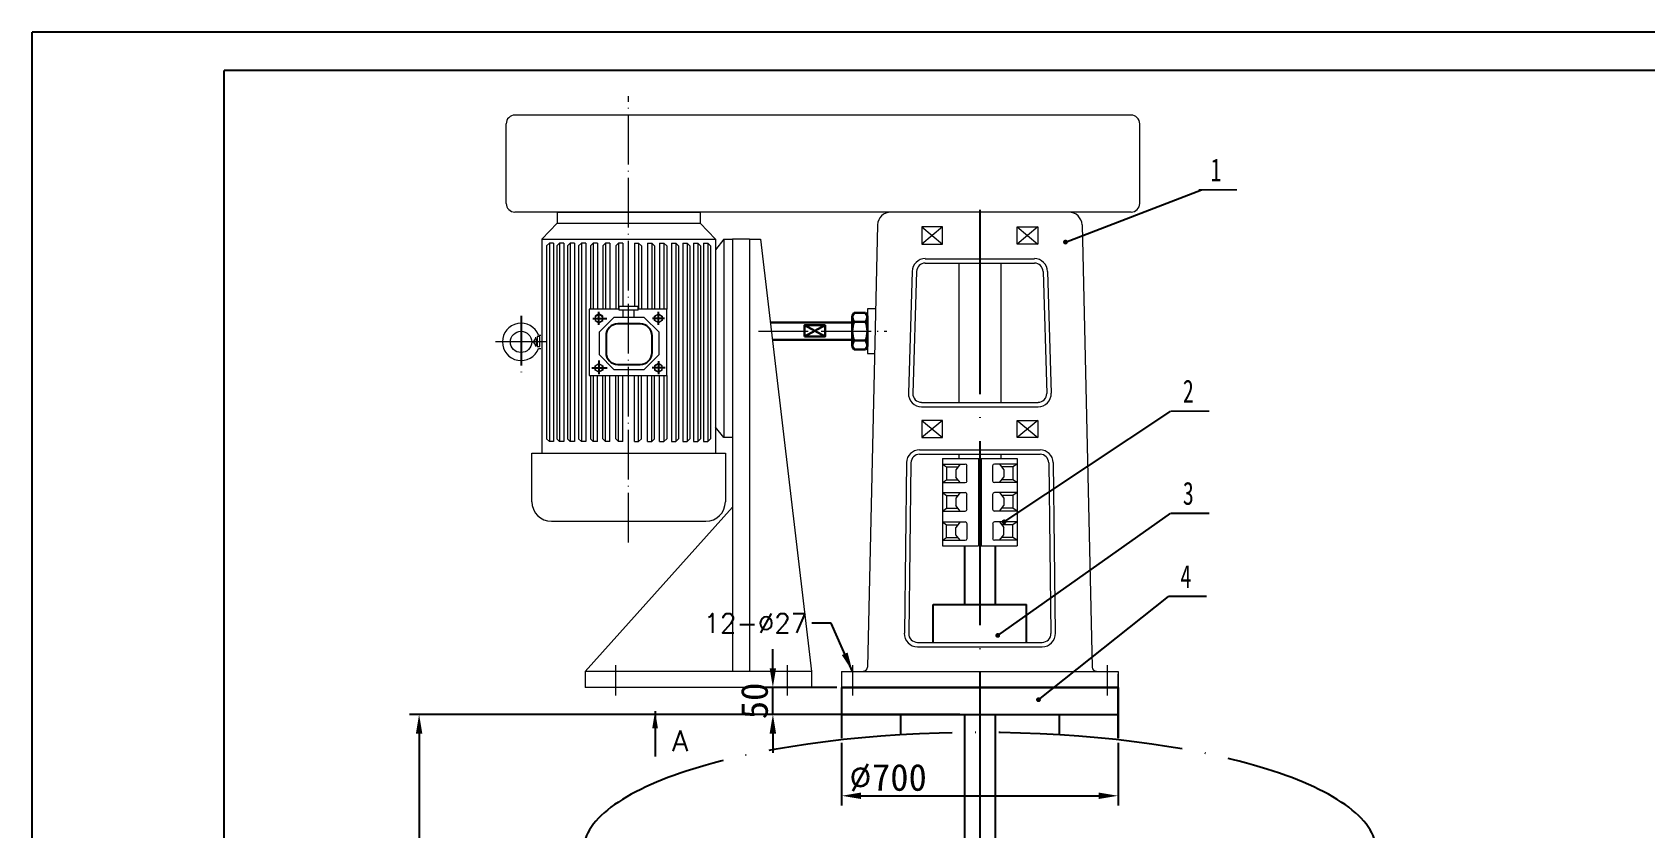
# Model space of a CAD drawing. Header units: millimetres. Extents: x 40412 to 42354, y 12295 to 14480.
# Drawn here: x 41933.5 to 42143.5, y 14376.5 to 14480.1 of the extents above; entities that cross this region are included whole.
import ezdxf
from ezdxf.enums import TextEntityAlignment as Align

# ---------------------------------------------------------------- set-up
doc = ezdxf.new("R2010")
doc.units = ezdxf.units.MM
for name, pattern in [('ACAD_ISO04W100', [30, 24, -3, 0, -3]), ('CENTER', [50.8, 31.75, -6.35, 6.35, -6.35]), ('DASHED', [19.05, 12.7, -6.35])]:
    doc.linetypes.add(name, pattern=pattern)
for name, color, linetype, lineweight in [('1', 7, 'Continuous', 30), ('line', 7, 'Continuous', 13), ('图层1', 7, 'Continuous', 9), ('图层2', 7, 'DASHED', 9)]:
    doc.layers.add(name, color=color, linetype=linetype, lineweight=lineweight)
for name, color, linetype in [('1-dim', 7, 'Continuous'), ('1轮廓实线层', 7, 'Continuous'), ('3', 7, 'CENTER'), ('LAYER1', 4, 'Continuous'), ('RAHMEN025', 7, 'Continuous')]:
    doc.layers.add(name, color=color, linetype=linetype)
doc.styles.add('cc', font='SIMFANG.TTF')
doc.styles.get("Standard").update_dxf_attribs({"font": 'simplex.shx'})
doc.styles.add('STYLE3', font='SimSun.ttf', dxfattribs={"height": 3.5})
doc.dimstyles.new('DIN', dxfattribs={"dimtxt": 3.5, "dimasz": 2.5, "dimexe": 1.25, "dimexo": 0.625, "dimtad": 1, "dimdec": 4, "dimdsep": 46, "dimlunit": 1, "dimtxsty": 'STYLE3', "dimcen": 2.5, "dimadec": 0, "dimazin": 0, "dimtfac": 1, "dimtdec": 4, "dimtmove": 0, "dimatfit": 1, "dimfxl": 0, "dimtvp": 1, "dimtolj": 1, "dimtzin": 0, "dimarcsym": 0})
doc.dimstyles.new('ISO-25', dxfattribs={"dimtxt": 2.5, "dimasz": 2.5, "dimexe": 1.25, "dimexo": 0.625, "dimtad": 1, "dimtxsty": 'Standard', "dimcen": 2.5, "dimadec": 0, "dimazin": 0, "dimtfac": 1, "dimtmove": 0, "dimatfit": 3, "dimfxl": 0, "dimarcsym": 0})
doc.dimstyles.new('基本尺寸', dxfattribs={"dimtxt": 2.5, "dimasz": 6, "dimexe": 2, "dimexo": 0.625, "dimgap": 0.25, "dimtad": 1, "dimtih": 1, "dimtoh": 1, "dimdec": 3, "dimlfac": 4, "dimzin": 9, "dimdsep": 46, "dimtxsty": 'Standard', "dimcen": 2.5, "dimazin": 2, "dimtp": 0.021, "dimtm": 0.002, "dimtfac": 0.67, "dimtdec": 3, "dimtmove": 0, "dimatfit": 3, "dimldrblk": 'NONE', "dimfxl": 0, "dimtolj": 1, "dimtzin": 9, "dimarcsym": 0})

# ---------------------------------------------------------------- blocks, each defined once
blk = doc.blocks.new('*D5')
at = {"layer": '1-dim', "color": 0, "lineweight": -2}
for p, q in [((42054.29, 14391.23), (41982.64, 14391.23)), ((41983.89, 14388.73), (41983.89, 14217.03)), ((42033.18, 14214.53), (41982.64, 14214.53))]:
    blk.add_line(p, q, dxfattribs=at)
at = {"layer": '1-dim', "color": 0}
for points in [[(41983.47, 14388.73), (41984.31, 14388.73), (41983.89, 14391.23)], [(41983.47, 14217.03), (41984.31, 14217.03), (41983.89, 14214.53)]]:
    blk.add_solid(points, dxfattribs=at)
at = {"layer": 'Defpoints', "color": 0}
for p in [(42054.91, 14391.23), (41983.89, 14214.53), (42033.8, 14214.53)]:
    blk.add_point(p, dxfattribs=at)
at = {"layer": '1-dim', "color": 0, "insert": (41981.52, 14302.88), "char_height": 3.5, "attachment_point": 5, "rotation": 90, "style": 'STYLE3'}
blk.add_mtext('\\A1;6850', dxfattribs=at)
blk = doc.blocks.new('*D8')
at = {"layer": '1-dim', "color": 0, "lineweight": -2}
for p, q in [((42038.92, 14387.52), (42038.92, 14379.38)), ((42074.91, 14387.52), (42074.91, 14379.38)), ((42041.42, 14380.63), (42072.41, 14380.63))]:
    blk.add_line(p, q, dxfattribs=at)
at = {"layer": '1-dim', "color": 0}
for points in [[(42041.42, 14381.04), (42041.42, 14380.21), (42038.92, 14380.63)], [(42072.41, 14381.04), (42072.41, 14380.21), (42074.91, 14380.63)]]:
    blk.add_solid(points, dxfattribs=at)
at = {"layer": 'Defpoints', "color": 0}
for p in [(42038.92, 14388.14), (42074.91, 14388.14), (42074.91, 14380.63)]:
    blk.add_point(p, dxfattribs=at)
at = {"layer": '1-dim', "color": 0, "insert": (42044.94, 14383), "char_height": 3.5, "attachment_point": 5, "style": 'STYLE3'}
blk.add_mtext('\\A1;{\\Fsimplex.shx|c1;%%c}700', dxfattribs=at)
blk = doc.blocks.new('*D10')
at = {"layer": '1', "color": 0, "lineweight": -2}
for p, q in [((42029.96, 14397.23), (42029.96, 14399.73)), ((42038.29, 14394.73), (42028.71, 14394.73)), ((42029.96, 14391.23), (42029.96, 14394.73)), ((42038.29, 14391.23), (42028.71, 14391.23)), ((42029.96, 14388.73), (42029.96, 14386.23))]:
    blk.add_line(p, q, dxfattribs=at)
at = {"layer": '1', "color": 0}
for points in [[(42029.54, 14397.23), (42030.38, 14397.23), (42029.96, 14394.73)], [(42029.54, 14388.73), (42030.38, 14388.73), (42029.96, 14391.23)]]:
    blk.add_solid(points, dxfattribs=at)
at = {"layer": 'Defpoints', "color": 0}
for p in [(42029.96, 14394.73), (42038.92, 14394.73), (42038.92, 14391.23)]:
    blk.add_point(p, dxfattribs=at)
at = {"layer": '1', "color": 0, "insert": (42027.58, 14392.98), "char_height": 3.5, "attachment_point": 5, "rotation": 90, "style": 'STYLE3'}
blk.add_mtext('\\A1;50', dxfattribs=at)
blk = doc.blocks.new('JQ-2')
at = {"layer": '图层1'}
for p, q in [((-5.4, 0.01), (-5.4, -12.6)), ((-5.4, 0.01), (5.4, 0.01)), ((-0.2, 0.01), (-0.2, -12.6)), ((0.2, 0.01), (0.2, -12.6)), ((5.4, 0.01), (5.4, -12.6)), ((-5.4, -0.79), (-2.12, -0.79)), ((-5.4, -0.79), (-4.8, -1.19)), ((-4.8, -1.19), (-4.8, -3.05)), ((-4.8, -1.19), (-3.17, -1.19)), ((-2.86, -0.79), (-3.47, -1.59)), ((-3.47, -1.59), (-3.47, -2.65)), ((-1.86, -3.19), (-1.86, -1.05)), ((1.86, -3.19), (1.86, -1.05)), ((5.4, -0.79), (2.12, -0.79)), ((2.86, -0.79), (3.47, -1.59)), ((4.8, -1.19), (3.17, -1.19)), ((3.47, -1.59), (3.47, -2.65)), ((5.4, -0.79), (4.8, -1.19)), ((4.8, -1.19), (4.8, -3.05)), ((-5.4, -3.45), (-4.8, -3.05)), ((-5.4, -3.45), (-2.12, -3.45)), ((-4.8, -3.05), (-3.17, -3.05)), ((-2.86, -3.45), (-3.47, -2.65)), ((5.4, -3.45), (2.12, -3.45)), ((2.86, -3.45), (3.47, -2.65)), ((4.8, -3.05), (3.17, -3.05)), ((5.4, -3.45), (4.8, -3.05)), ((-5.4, -4.91), (-4.8, -5.31)), ((-5.4, -4.91), (-2.12, -4.91)), ((-4.8, -5.31), (-3.17, -5.31)), ((-4.8, -5.31), (-4.8, -7.17)), ((-2.86, -4.91), (-3.47, -5.71)), ((-3.47, -5.71), (-3.47, -6.77)), ((-2.86, -7.57), (-3.47, -6.77)), ((-1.86, -7.31), (-1.86, -5.17)), ((1.86, -7.31), (1.86, -5.17)), ((5.4, -4.91), (2.12, -4.91)), ((2.86, -4.91), (3.47, -5.71)), ((2.86, -7.57), (3.47, -6.77)), ((4.8, -5.31), (3.17, -5.31)), ((3.47, -5.71), (3.47, -6.77)), ((5.4, -4.91), (4.8, -5.31)), ((4.8, -5.31), (4.8, -7.17)), ((-5.4, -7.57), (-4.8, -7.17)), ((-5.4, -7.57), (-2.12, -7.57)), ((-5.4, -9.14), (-2.12, -9.14)), ((-5.4, -9.14), (-4.8, -9.55)), ((-4.8, -7.17), (-3.17, -7.17)), ((-2.86, -9.14), (-3.47, -9.95)), ((5.4, -7.57), (2.12, -7.57)), ((5.4, -9.14), (2.12, -9.14)), ((2.86, -9.14), (3.47, -9.95)), ((4.8, -7.17), (3.17, -7.17)), ((5.4, -7.57), (4.8, -7.17)), ((5.4, -9.14), (4.8, -9.55)), ((-5.4, -11.81), (-4.8, -11.4)), ((-4.8, -9.55), (-3.17, -9.55)), ((-4.8, -11.4), (-4.8, -9.55)), ((-4.8, -11.4), (-3.17, -11.4)), ((-3.47, -11), (-3.47, -9.95)), ((-2.86, -11.81), (-3.47, -11)), ((-1.86, -9.41), (-1.86, -11.54)), ((1.86, -9.41), (1.86, -11.54)), ((2.86, -11.81), (3.47, -11)), ((4.8, -9.55), (3.17, -9.55)), ((4.8, -11.4), (3.17, -11.4)), ((3.47, -11), (3.47, -9.95)), ((4.8, -11.4), (4.8, -9.55)), ((5.4, -11.81), (4.8, -11.4)), ((-5.4, -11.81), (-2.12, -11.81)), ((-5.4, -12.6), (-0.2, -12.6)), ((0.2, -12.6), (5.4, -12.6)), ((5.4, -11.81), (2.12, -11.81))]:
    blk.add_line(p, q, dxfattribs=at)
for centre, start, end in [((-2.12, -1.05), 0, 90), ((2.12, -1.05), 90, 180), ((-2.12, -3.19), 270, 0), ((2.12, -3.19), 180, 270), ((-2.12, -5.17), 0, 90), ((2.12, -5.17), 90, 180), ((-2.12, -7.31), 270, 0), ((-2.12, -9.41), 0, 90), ((2.12, -7.31), 180, 270), ((2.12, -9.41), 90, 180), ((-2.12, -11.54), 270, 0), ((2.12, -11.54), 180, 270)]:
    blk.add_arc(centre, 0.267, start, end, dxfattribs=at)
blk = doc.blocks.new('FPV-1')
at = {"layer": '1'}
for p, q in [((-18.2, 54.19), (-18.46, 53.73)), ((-18.46, 49.37), (-18.46, 53.73)), ((-16.54, 54.19), (-18.2, 54.19)), ((-16.54, 54.19), (-16.27, 53.73)), ((-16.27, 49.37), (-16.27, 53.73)), ((-30.3, 52.8), (-18.46, 52.8)), ((-22.4, 52.41), (-25.37, 50.77)), ((-25.37, 52.41), (-22.4, 50.77)), ((-18.2, 52.9), (-16.54, 52.9)), ((-30.01, 50.28), (-18.46, 50.28)), ((-18.2, 48.9), (-18.46, 49.37)), ((-18.2, 50.19), (-16.54, 50.19)), ((-16.54, 48.9), (-16.27, 49.37)), ((-16.54, 48.9), (-18.2, 48.9))]:
    blk.add_line(p, q, dxfattribs=at)
blk.add_lwpolyline([(-25.37, 50.77), (-22.4, 50.77), (-22.4, 52.41), (-25.37, 52.41)], close=True, dxfattribs=at)
for centre, radius, start, end in [((-16.14, 54.02), 2.34, 187.2033, 208.5486), ((-18.6, 54.02), 2.34, 331.4514, 352.7967), ((-14.88, 51.55), 3.58, 157.7509, 202.2491), ((-19.85, 51.55), 3.58, 337.7509, 22.2491), ((-16.14, 49.07), 2.34, 151.4514, 172.7967), ((-18.6, 49.07), 2.34, 7.2033, 28.5486)]:
    blk.add_arc(centre, radius, start, end, dxfattribs=at)
at = {"layer": '1-dim', "linetype": 'ACAD_ISO04W100', "ltscale": 0.3}
for p, q in [((-66.38, 53.79), (-66.38, 45.6)), ((-55.13, 52.45), (-55.13, 54.36)), ((-46.51, 52.45), (-46.51, 54.33)), ((-56.02, 53.4), (-53.99, 53.4)), ((-45.61, 53.4), (-47.37, 53.4)), ((-55.13, 47.3), (-55.13, 45.34)), ((-46.51, 47.21), (-46.51, 45.33)), ((-56.13, 46.24), (-53.91, 46.24)), ((-45.54, 46.24), (-47.39, 46.24))]:
    blk.add_line(p, q, dxfattribs=at)
at = {"layer": 'LAYER1', "lineweight": 25}
blk.add_lwpolyline([(-52.37, 46.74), (-49.14, 46.74, 0.414214), (-47.42, 48.45), (-47.42, 50.89, 0.414214), (-49.14, 52.61), (-52.37, 52.61, 0.414214), (-54.09, 50.89), (-54.09, 48.45, 0.414214)], format="xyb", close=True, dxfattribs=at)
at = {"layer": '图层1'}
for p, q in [((21.88, 82.81), (-67.28, 82.81)), ((-68.55, 70.04), (-68.55, 81.55)), ((23.14, 70.04), (23.14, 81.55)), ((21.88, 68.78), (-67.28, 68.78)), ((-61.15, 68.78), (-40.49, 68.78)), ((-61.15, 68.78), (-61.15, 67.19)), ((-40.49, 68.78), (-40.49, 67.19)), ((-61.15, 67.19), (-63.4, 64.84)), ((-61.15, 67.19), (-40.49, 67.19)), ((-40.49, 67.19), (-38.24, 64.84)), ((-14.79, 66.94), (-16.25, 2.95)), ((-8.37, 66.63), (-5.39, 64.16)), ((-5.39, 66.63), (-8.37, 64.16)), ((5.39, 66.63), (8.37, 64.16)), ((8.37, 66.63), (5.39, 64.16)), ((14.79, 66.94), (16.25, 2.95)), ((-63.4, 64.84), (-38.24, 64.84)), ((-63.4, 64.84), (-63.4, 33.9)), ((-62.68, 63.89), (-62.28, 64.28)), ((-62.68, 63.89), (-62.68, 35.98)), ((-62.28, 64.28), (-62.28, 35.59)), ((-61.67, 64.28), (-62.28, 64.28)), ((-61.67, 64.28), (-61.67, 35.59)), ((-61.22, 63.89), (-60.83, 64.28)), ((-61.22, 63.89), (-61.22, 35.98)), ((-60.83, 64.28), (-60.83, 35.59)), ((-60.21, 64.28), (-60.83, 64.28)), ((-60.21, 64.28), (-60.21, 35.59)), ((-59.68, 63.89), (-59.28, 64.28)), ((-59.68, 63.89), (-59.68, 35.98)), ((-59.28, 64.28), (-59.28, 35.59)), ((-58.67, 64.28), (-59.28, 64.28)), ((-58.67, 64.28), (-58.67, 35.59)), ((-58.05, 63.89), (-57.65, 64.28)), ((-58.05, 63.89), (-58.05, 35.98)), ((-57.65, 64.28), (-57.65, 35.59)), ((-57.03, 64.28), (-57.65, 64.28)), ((-57.03, 64.28), (-57.03, 35.59)), ((-56.33, 63.89), (-55.93, 64.28)), ((-56.33, 63.89), (-56.33, 54.75)), ((-55.93, 64.28), (-55.93, 54.75)), ((-55.31, 64.28), (-55.93, 64.28)), ((-55.31, 64.28), (-55.31, 54.75)), ((-54.56, 63.89), (-54.16, 64.28)), ((-54.56, 63.89), (-54.56, 54.75)), ((-54.16, 64.28), (-54.16, 54.75)), ((-53.55, 64.28), (-54.16, 64.28)), ((-53.55, 64.28), (-53.55, 54.75)), ((-52.66, 63.89), (-52.27, 64.28)), ((-52.66, 63.89), (-52.66, 54.75)), ((-52.27, 64.28), (-52.27, 54.75)), ((-51.65, 64.28), (-52.27, 64.28)), ((-51.65, 64.28), (-51.65, 55.16)), ((-49.99, 64.28), (-49.99, 55.16)), ((-49.99, 64.28), (-49.37, 64.28)), ((-49.37, 64.28), (-49.37, 54.75)), ((-48.97, 63.89), (-49.37, 64.28)), ((-48.97, 63.89), (-48.97, 54.75)), ((-48.09, 64.28), (-48.09, 54.75)), ((-48.09, 64.28), (-47.47, 64.28)), ((-47.47, 64.28), (-47.47, 54.75)), ((-47.08, 63.89), (-47.47, 64.28)), ((-47.08, 63.89), (-47.08, 54.75)), ((-46.33, 64.28), (-46.33, 54.75)), ((-46.33, 64.28), (-45.71, 64.28)), ((-45.71, 64.28), (-45.71, 54.75)), ((-45.31, 63.89), (-45.71, 64.28)), ((-45.31, 63.89), (-45.31, 54.75)), ((-44.6, 64.28), (-44.6, 35.59)), ((-44.6, 64.28), (-43.99, 64.28)), ((-43.99, 64.28), (-43.99, 35.59)), ((-43.59, 63.89), (-43.99, 64.28)), ((-43.59, 63.89), (-43.59, 35.98)), ((-42.97, 64.28), (-42.97, 35.59)), ((-42.97, 64.28), (-42.35, 64.28)), ((-42.35, 64.28), (-42.35, 35.59)), ((-41.96, 63.89), (-42.35, 64.28)), ((-41.96, 63.89), (-41.96, 35.98)), ((-41.43, 64.28), (-41.43, 35.59)), ((-41.43, 64.28), (-40.81, 64.28)), ((-40.81, 64.28), (-40.81, 35.59)), ((-40.41, 63.89), (-40.81, 64.28)), ((-40.41, 63.89), (-40.41, 35.98)), ((-39.97, 64.28), (-39.97, 35.59)), ((-39.97, 64.28), (-39.35, 64.28)), ((-39.35, 64.28), (-39.35, 35.59)), ((-38.96, 63.89), (-39.35, 64.28)), ((-38.96, 63.89), (-38.96, 35.98)), ((-38.24, 64.84), (-38.24, 33.9)), ((-37.06, 64.84), (-38.24, 63.32)), ((-37.06, 64.84), (-35.79, 64.84)), ((-37.06, 64.84), (-37.06, 36.16)), ((-35.79, 64.84), (-35.79, 2.33)), ((-35.79, 64.84), (-35.79, 36.16)), ((-33.34, 64.84), (-35.79, 64.84)), ((-33.34, 64.84), (-33.34, 2.33)), ((-33.34, 64.84), (-31.72, 64.84)), ((-31.72, 64.84), (-24.36, 2.33)), ((-7.89, 62.04), (7.89, 62.04)), ((-7.89, 61.41), (7.89, 61.41)), ((-3.05, 61.41), (-3.05, 41.25)), ((3.05, 61.41), (3.05, 41.25)), ((-9.79, 60.2), (-10.33, 42.57)), ((-9.16, 60.18), (-9.7, 42.55)), ((9.16, 60.18), (9.7, 42.55)), ((9.79, 60.2), (10.33, 42.57)), ((-52.19, 55.16), (-49.44, 55.16)), ((-52.19, 54.59), (-52.19, 55.16)), ((-49.44, 54.59), (-52.19, 54.59)), ((-51.6, 53.54), (-51.6, 54.59)), ((-50.04, 53.54), (-50.04, 54.59)), ((-49.44, 54.59), (-49.44, 55.16)), ((-16.27, 54.79), (-16.27, 48.31)), ((-15.07, 54.79), (-16.27, 54.79)), ((-64.17, 49.43), (-64.17, 50.51)), ((-63.86, 50.97), (-63.52, 50.97)), ((-63.86, 49.04), (-63.52, 49.04)), ((-16.27, 48.31), (-15.21, 48.31)), ((-56.33, 45.16), (-56.33, 35.98)), ((-55.93, 45.16), (-55.93, 35.59)), ((-55.31, 35.59), (-55.31, 45.16)), ((-54.56, 35.98), (-54.56, 45.16)), ((-54.16, 35.59), (-54.16, 45)), ((-53.55, 35.59), (-53.55, 45)), ((-52.66, 35.98), (-52.66, 45)), ((-52.27, 35.59), (-52.27, 45)), ((-51.65, 35.59), (-51.65, 45)), ((-49.99, 35.59), (-49.99, 45)), ((-49.37, 35.59), (-49.37, 45)), ((-48.97, 35.98), (-48.97, 45)), ((-48.09, 35.59), (-48.09, 45)), ((-47.47, 35.59), (-47.47, 45)), ((-47.08, 35.98), (-47.08, 45.16)), ((-46.33, 35.59), (-46.33, 45.16)), ((-45.71, 45.16), (-45.71, 35.59)), ((-45.31, 45.16), (-45.31, 35.98)), ((-8.43, 41.25), (8.43, 41.25)), ((-8.43, 40.62), (8.43, 40.62)), ((-37.06, 36.16), (-38.24, 37.68)), ((-5.39, 38.62), (-8.37, 36.15)), ((-8.37, 38.62), (-5.39, 36.15)), ((8.37, 38.62), (5.39, 36.15)), ((5.39, 38.62), (8.37, 36.15)), ((-62.68, 35.98), (-62.28, 35.59)), ((-61.67, 35.59), (-62.28, 35.59)), ((-61.22, 35.98), (-60.83, 35.59)), ((-60.21, 35.59), (-60.83, 35.59)), ((-59.68, 35.98), (-59.28, 35.59)), ((-58.67, 35.59), (-59.28, 35.59)), ((-58.05, 35.98), (-57.65, 35.59)), ((-57.03, 35.59), (-57.65, 35.59)), ((-56.33, 35.98), (-55.93, 35.59)), ((-55.31, 35.59), (-55.93, 35.59)), ((-54.56, 35.98), (-54.16, 35.59)), ((-53.55, 35.59), (-54.16, 35.59)), ((-52.66, 35.98), (-52.27, 35.59)), ((-51.65, 35.59), (-52.27, 35.59)), ((-49.99, 35.59), (-49.37, 35.59)), ((-48.97, 35.98), (-49.37, 35.59)), ((-48.09, 35.59), (-47.47, 35.59)), ((-47.08, 35.98), (-47.47, 35.59)), ((-46.33, 35.59), (-45.71, 35.59)), ((-45.31, 35.98), (-45.71, 35.59)), ((-44.6, 35.59), (-43.99, 35.59)), ((-43.59, 35.98), (-43.99, 35.59)), ((-42.97, 35.59), (-42.35, 35.59)), ((-41.96, 35.98), (-42.35, 35.59)), ((-41.43, 35.59), (-40.81, 35.59)), ((-40.41, 35.98), (-40.81, 35.59)), ((-39.97, 35.59), (-39.35, 35.59)), ((-38.96, 35.98), (-39.35, 35.59)), ((-35.79, 36.16), (-37.06, 36.16)), ((-64.82, 33.9), (-36.81, 33.9)), ((-64.82, 26.88), (-64.82, 33.9)), ((-36.81, 33.9), (-36.81, 26.88)), ((-8.71, 34.38), (8.71, 34.38)), ((-8.71, 33.75), (8.71, 33.75)), ((-3.05, 33.75), (-3.05, 33.1)), ((3.05, 33.1), (-3.05, 33.1)), ((3.05, 33.75), (3.05, 33.1)), ((-10.61, 32.54), (-10.92, 7.84)), ((-9.97, 32.52), (-10.29, 7.82)), ((9.97, 32.52), (10.29, 7.82)), ((10.61, 32.54), (10.92, 7.84)), ((-57.1, 2.33), (-35.79, 26.08)), ((-39.66, 24.03), (-61.98, 24.03)), ((-9.03, 6.52), (9.03, 6.52)), ((-9.03, 5.89), (9.03, 5.89)), ((-24.36, 2.33), (-57.1, 2.33)), ((-57.1, 2.33), (-57.1, 0)), ((-24.36, 2.33), (-24.36, 0)), ((-20, 2.33), (20, 2.33)), ((-20, 2.33), (-20, 0)), ((20, 2.33), (20, 0)), ((-24.36, 0), (-57.1, 0)), ((20, 0), (-20, 0))]:
    blk.add_line(p, q, dxfattribs=at)
for points in [[(-8.37, 64.16), (-5.39, 64.16), (-5.39, 66.63), (-8.37, 66.63)], [(8.37, 64.16), (5.39, 64.16), (5.39, 66.63), (8.37, 66.63)], [(-55.13, 52.77), (-54.57, 53.08), (-54.57, 53.72), (-55.13, 54.04), (-55.68, 53.72), (-55.68, 53.08)], [(-46.51, 52.77), (-47.06, 53.08), (-47.06, 53.72), (-46.51, 54.04), (-45.96, 53.72), (-45.96, 53.08)], [(-52.95, 46.02), (-48.56, 46.02), (-46.42, 48.16), (-46.42, 51.39), (-48.56, 53.54), (-52.95, 53.54), (-55.09, 51.39), (-55.09, 48.16)], [(-64.06, 49.33), (-63.67, 49.33), (-63.67, 50.77), (-64.06, 50.77)], [(-55.13, 46.88), (-54.57, 46.56), (-54.57, 45.93), (-55.13, 45.61), (-55.68, 45.93), (-55.68, 46.56)], [(-46.51, 46.88), (-47.06, 46.56), (-47.06, 45.93), (-46.51, 45.61), (-45.96, 45.93), (-45.96, 46.56)], [(-8.37, 36.15), (-5.39, 36.15), (-5.39, 38.62), (-8.37, 38.62)], [(8.37, 36.15), (5.39, 36.15), (5.39, 38.62), (8.37, 38.62)]]:
    blk.add_lwpolyline(points, close=True, dxfattribs=at)
blk.add_lwpolyline([(-52.19, 54.75), (-56.52, 54.75), (-56.52, 45.16), (-45.27, 45.16), (-45.27, 54.75), (-49.44, 54.75)], dxfattribs=at)
for centre, radius in [((-55.13, 53.4), 0.538), ((-46.51, 53.4), 0.538), ((-66.38, 50), 1.54), ((-55.13, 46.24), 0.538), ((-46.51, 46.24), 0.538)]:
    blk.add_circle(centre, radius, dxfattribs=at)
for centre, radius, start, end in [((-67.28, 81.55), 1.26, 90, 180), ((21.88, 81.55), 1.26, 0, 90), ((-67.28, 70.04), 1.26, 180, 270), ((21.88, 70.04), 1.26, 270, 0), ((-12.89, 66.88), 1.9, 90, 178.4171), ((12.89, 66.88), 1.9, 1.5829, 90), ((-7.89, 60.15), 1.9, 90, 178.4171), ((-7.89, 60.15), 1.26, 90, 178.4171), ((7.89, 60.15), 1.9, 1.5829, 90), ((7.89, 60.15), 1.26, 1.5829, 90), ((-66.38, 50), 2.7, 20.9125, 339.0875), ((-65.32, 50.91), 1.12, 306.2965, 348.2203), ((-65.32, 49.1), 1.12, 11.7797, 53.7035), ((-8.43, 42.52), 1.9, 178.4171, 270), ((-8.43, 42.52), 1.26, 178.4171, 270), ((8.43, 42.52), 1.9, 270, 1.5829), ((8.43, 42.52), 1.26, 270, 1.5829), ((-8.71, 32.48), 1.9, 90, 178.4171), ((-8.71, 32.48), 1.26, 90, 178.4171), ((8.71, 32.48), 1.9, 1.5829, 90), ((8.71, 32.48), 1.26, 1.5829, 90), ((-61.98, 26.88), 2.84, 180, 270), ((-39.66, 26.88), 2.84, 270, 0), ((-9.03, 7.79), 1.9, 178.4171, 270), ((-9.03, 7.79), 1.26, 178.4171, 270), ((9.03, 7.79), 1.9, 270, 1.5829), ((9.03, 7.79), 1.26, 270, 1.5829), ((-16.88, 2.97), 0.632, 270, 358.4171), ((16.88, 2.97), 0.632, 181.5829, 270)]:
    blk.add_arc(centre, radius, start, end, dxfattribs=at)
at = {"layer": '图层2', "linetype": 'ACAD_ISO04W100', "ltscale": 0.3}
for p, q in [((-50.82, 20.98), (-50.82, 85.57)), ((-32.05, 51.54), (-13.45, 51.54)), ((-52.7, 3.23), (-52.7, -1.14)), ((-27.87, 3.23), (-27.87, -1.14)), ((-18.42, 3.23), (-18.42, -1.14)), ((18.42, 3.23), (18.42, -1.14))]:
    blk.add_line(p, q, dxfattribs=at)
at = {"layer": '图层2'}
blk.add_line((-62.8, 50), (-70.1, 50), dxfattribs=at)
at = {"layer": '图层1'}
blk.add_blockref('JQ-2', (0, 33.1), dxfattribs=at)
at = {"layer": '1-dim'}
blk.add_text('A', height=3, dxfattribs=at).set_placement((-44.53, -9.21))
blk.add_leader([(-46.99, -3.41), (-46.99, -9.97)], dimstyle='ISO-25', override={"dimgap": 0.625, "dimtad": 0}, dxfattribs=at)

msp = doc.modelspace()

# ---------------------------------------------------------------- linework, layer by layer
at = {"linetype": 'ACAD_ISO04W100'}
msp.add_line((42056.91299, 14456.92171), (42056.91299, 14211.00429), dxfattribs=at)
at = {"ltscale": 0.025}
for p, q in [((42038.91516, 14394.72982), (42038.91516, 14388.14215)), ((42074.91082, 14394.72982), (42074.91082, 14388.14215)), ((42038.91516, 14391.22982), (42074.91082, 14391.22982)), ((42054.91299, 14391.22982), (42054.91299, 14372.31095)), ((42058.91299, 14391.22982), (42058.91299, 14372.31095)), ((42070.00864, 14391.22982), (42074.91082, 14391.22982))]:
    msp.add_line(p, q, dxfattribs=at)
at = {"layer": '1'}
for p, q in [((42038.91516, 14394.72982), (42074.91082, 14394.72982)), ((42074.91082, 14394.72982), (42074.91082, 14388.14215))]:
    msp.add_line(p, q, dxfattribs=at)
at = {"layer": '1-dim'}
for p, q in [((42054.91299, 14413.18301), (42054.91299, 14405.52693)), ((42058.91299, 14413.18301), (42058.91299, 14405.52693)), ((42050.84954, 14400.59853), (42050.84954, 14405.52693)), ((42050.84954, 14405.52693), (42062.97644, 14405.52693)), ((42062.97644, 14400.59853), (42062.97644, 14405.52693))]:
    msp.add_line(p, q, dxfattribs=at)
at = {"layer": '1-dim', "const_width": 0.25}
for points in [[(42085.40454, 14459.52893), (42090.40454, 14459.52893)], [(42081.79244, 14430.70805), (42086.79244, 14430.70805)], [(42081.79244, 14417.41146), (42086.79244, 14417.41146)], [(42081.46798, 14406.59097), (42086.46798, 14406.59097)]]:
    msp.add_lwpolyline(points, dxfattribs=at)
at = {"layer": '1轮廓实线层'}
for p, q in [((42353.50798, 14480.05098), (41933.50798, 14480.05098)), ((41933.50798, 14183.05098), (41933.50798, 14480.05098)), ((42348.50798, 14475.05098), (41958.50798, 14475.05098)), ((41958.50798, 14188.05098), (41958.50798, 14475.05098))]:
    msp.add_line(p, q, dxfattribs=at)
at = {"layer": '3', "linetype": 'ACAD_ISO04W100'}
msp.add_ellipse((42056.91299, 14373.47643), major_axis=(-51.63875, 0), ratio=0.298306234, start_param=3.141592654, end_param=6.283185307, dxfattribs=at)
at = {"layer": 'line', "linetype": 'ByBlock'}
for p, q in [((42074.91046, 14394.05504), (42074.91046, 14396.47164)), ((42038.91516, 14394.72982), (42074.91082, 14394.72982))]:
    msp.add_line(p, q, dxfattribs=at)
at = {"layer": 'RAHMEN025'}
for p, q in [((42046.59548, 14391.22982), (42046.59548, 14388.56999)), ((42067.2305, 14391.22982), (42067.2305, 14388.56999))]:
    msp.add_line(p, q, dxfattribs=at)
at = {"layer": '图层1'}
msp.add_line((42038.91516, 14394.72982), (42074.91082, 14394.72982), dxfattribs=at)

# ---------------------------------------------------------------- block references
at = {"layer": '1-dim', "xscale": 0.9, "yscale": 0.9, "zscale": 0.9}
msp.add_blockref('FPV-1', (42056.91299, 14394.72982), dxfattribs=at)

# ---------------------------------------------------------------- texts
at = {"layer": '1-dim', "lineweight": 13, "style": 'cc', "width": 0.7}
for s, p in [('1', (42087.67806, 14460.63352)), ('2', (42084.06596, 14431.81263)), ('3', (42084.06596, 14418.51604)), ('4', (42083.7415, 14407.69556))]:
    msp.add_text(s, height=3, dxfattribs=at).set_placement(p, align=Align.CENTER)
at = {"layer": 'RAHMEN025', "insert": (42034.42581, 14401.84659), "char_height": 2.5, "attachment_point": 9}
msp.add_mtext('12-%%C27', dxfattribs=at)

# ---------------------------------------------------------------- dimensions: what is measured, and where the dimension line sits
at = {"layer": '1'}
dim = msp.add_linear_dim(base=(42029.95917, 14394.72982), p1=(42038.91516, 14391.22982), p2=(42038.91516, 14394.72982), angle=90, text='50', dimstyle='DIN', dxfattribs=at)
dim.commit()
dim.dimension.update_dxf_attribs({"geometry": '*D10', "text_midpoint": (42029.95917, 14392.97982), "dimtype": 160})
at = {"layer": '1-dim'}
dim = msp.add_linear_dim(base=(41983.89077, 14214.53015), p1=(42054.91299, 14391.22982), p2=(42033.8004, 14214.53015), angle=90, text='6850', dimstyle='DIN', override={"dimtxt": 3}, dxfattribs=at)
dim.commit()
dim.dimension.update_dxf_attribs({"geometry": '*D5', "text_midpoint": (41981.51577, 14302.87998)})
dim = msp.add_linear_dim(base=(42074.91082, 14380.62502), p1=(42038.91516, 14388.14215), p2=(42074.91082, 14388.14215), text='{\\Fsimplex.shx|c1;%%c}700', dimstyle='DIN', override={"dimtxt": 3}, dxfattribs=at)
dim.commit()
dim.dimension.update_dxf_attribs({"geometry": '*D8', "text_midpoint": (42044.93895, 14380.62502), "dimtype": 160})

# ---------------------------------------------------------------- leaders
at = {"layer": '1-dim', "ltscale": 0.25}
for points in [[(42068.06804, 14452.72401), (42085.79617, 14459.52893)], [(42060.07863, 14416.29645), (42081.79244, 14430.70805)], [(42059.24423, 14401.50695), (42081.79244, 14417.41146)], [(42064.55323, 14393.1346), (42081.46798, 14406.59097)]]:
    msp.add_leader(points, dimstyle='基本尺寸', override={"dimasz": 2.5, "dimexe": 1.25, "dimgap": 0.625, "dimtad": 0, "dimtih": 0, "dimldrblk": 'DOTSMALL'}, dxfattribs=at)
at = {"layer": 'RAHMEN025', "annotation_type": 0, "has_hookline": 1, "hookline_direction": 1, "text_width": 13.69048}
msp.add_leader([(42040.33163, 14396.83021), (42037.55081, 14403.09659), (42035.05081, 14403.09659)], dimstyle='DIN', override={"dimgap": 0.625, "dimtad": 0}, dxfattribs=at)

doc.saveas('drawing.dxf')
